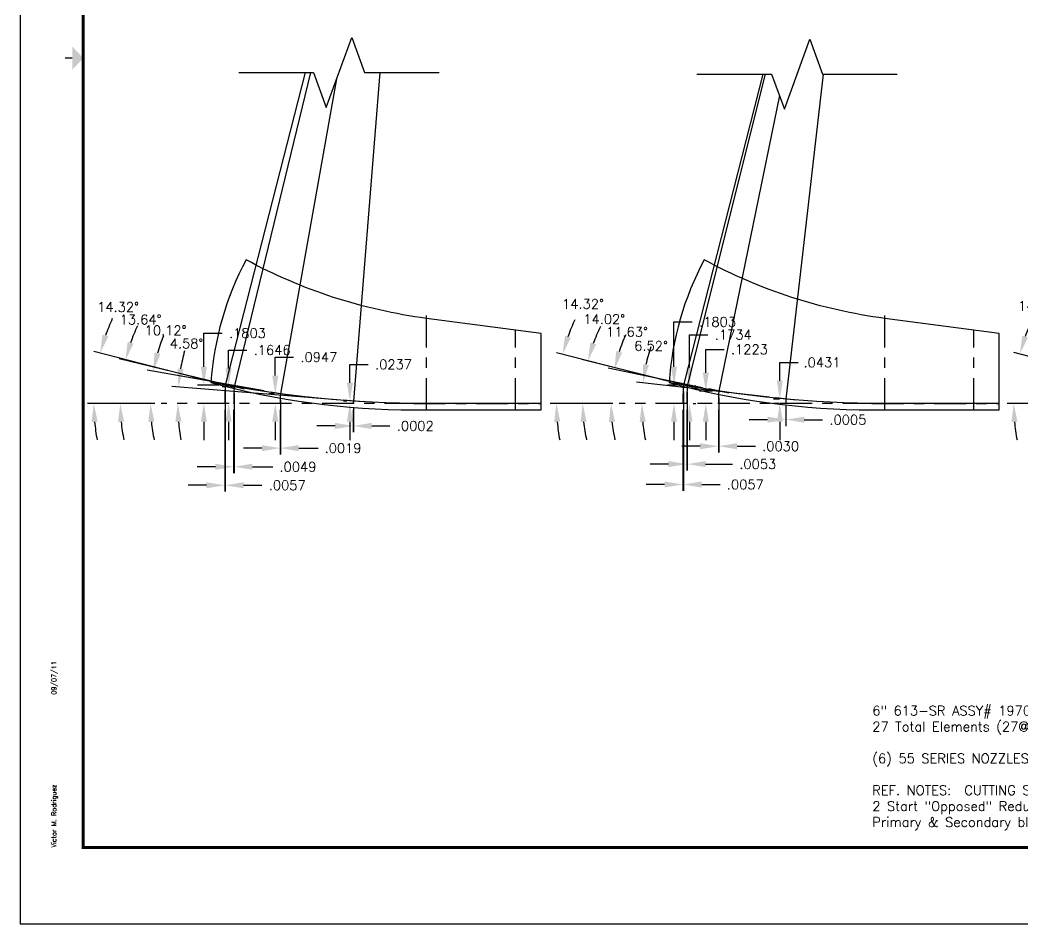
# Model space of a CAD drawing. Extents: x 0 to 22, y 0 to 17.
# Drawn here: x 0 to 9.85, y 0 to 8.87 of the extents above; entities that cross this region are included whole.
import ezdxf
from ezdxf.enums import TextEntityAlignment as Align

# ---------------------------------------------------------------- set-up
doc = ezdxf.new("R2010")
doc.units = 0
doc.header["$LTSCALE"] = 0.25
doc.header["$MEASUREMENT"] = 0
doc.linetypes.add('CENTER', pattern=[2, 1.25, -0.25, 0.25, -0.25])
doc.layers.get('0').update_dxf_attribs({"linetype": 'CONTINUOUS'})
doc.layers.get('Defpoints').update_dxf_attribs({"color": 10, "linetype": 'CONTINUOUS'})
for name, color, linetype in [('Cline', 5, 'CENTER'), ('Dims', 4, 'CONTINUOUS'), ('Text', 3, 'CONTINUOUS'), ('Title Block', 7, 'CONTINUOUS')]:
    doc.layers.add(name, color=color, linetype=linetype)
doc.styles.add('RomanD', font='romand.shx')
doc.styles.add('RomanS', font='romans')
doc.dimstyles.get("Standard").update_dxf_attribs({"dimtxt": 0.094, "dimasz": 0.18, "dimexe": 0.0625, "dimexo": 0.0625, "dimgap": 0.0625, "dimtad": 0, "dimtih": 1, "dimtoh": 1, "dimdec": 4, "dimzin": 4, "dimdsep": 46, "dimtxsty": 'RomanS', "dimcen": 0.09, "dimazin": 1, "dimtfac": 1, "dimtdec": 4, "dimtofl": 0, "dimtmove": 0, "dimatfit": 1, "dimfxl": 1, "dimtolj": 1, "dimtzin": 0, "dimarcsym": 0})

# ---------------------------------------------------------------- blocks, each defined once
blk = doc.blocks.new('COT_Cblock')
at = {"layer": 'Defpoints'}
blk.add_point((0.1875, 0.1875), dxfattribs=at)
at = {"layer": 'Title Block', "color": 8}
blk.add_lwpolyline([(0, 0), (22, 0), (22, 17), (0, 17)], close=True, dxfattribs=at)
at = {"layer": 'Title Block', "const_width": 0.03}
blk.add_lwpolyline([(21.38, 16.25), (0.62, 16.25), (0.62, 0.75), (21.38, 0.75)], close=True, dxfattribs=at)
at = {"layer": 'Title Block', "const_width": 0.015}
blk.add_lwpolyline([(0.44, 8.5), (0.515, 8.5)], dxfattribs=at)
at = {"layer": 'Title Block'}
blk.add_solid([(0.515, 8.3875), (0.515, 8.6125), (0.62, 8.5)], dxfattribs=at)
at = {"layer": 'Text', "width": 0.9, "flags": 8}
for tag, height, style, p in [('DRAWN', 0.11, 'RomanS', (16.9503, 1.9531)), ('TITL1', 0.125, 'RomanD', (19.587, 1.6835)), ('TITL2', 0.094, 'RomanD', (19.587, 1.5143)), ('TITL3', 0.094, 'RomanD', (19.587, 1.3739))]:
    blk.add_attdef(tag, text='', height=height, dxfattribs=dict(at, style=style)).set_placement(p, align=Align.MIDDLE_CENTER)
at = {"layer": 'Text', "style": 'RomanS', "width": 0.9, "flags": 8}
for tag, p in [('DDATE', (16.5753, 1.6405)), ('CHECK', (16.5753, 1.3748)), ('MATRL', (16.5753, 1.1174)), ('PDATE', (16.5753, 0.8516)), ('SCALE', (18.1459, 0.8555)), ('SHEET', (20.2553, 0.8555))]:
    blk.add_attdef(tag, text='', height=0.094, dxfattribs=at).set_placement(p, align=Align.MIDDLE_LEFT)
for tag, p in [('FSCM#', (18.5872, 1.1213)), ('DWG#', (20.0595, 1.1213)), ('REV#', (21.2197, 1.1213))]:
    blk.add_attdef(tag, text='', height=0.094, dxfattribs=at).set_placement(p, align=Align.TOP_CENTER)
at = {"layer": 'Title Block', "color": 1, "style": 'RomanS', "flags": 8}
for tag, p in [('FNAME', (0.37, 3.75)), ('REVDATE', (0.37, 2.25)), ('USER', (0.37, 0.75))]:
    blk.add_attdef(tag, text='', height=0.047, rotation=90, dxfattribs=at).set_placement(p, align=Align.BOTTOM_LEFT)
blk = doc.blocks.new('*D126')
at = {"layer": 'Defpoints', "color": 0, "transparency": 16777216}
for p in [(3.2398, 5.1328), (3.2738, 5.1328), (3.2736, 5.1091)]:
    blk.add_point(p, dxfattribs=at)
at = {"layer": 'Dims', "color": 0, "lineweight": -2, "transparency": 16777216}
for p, q in [((3.2398, 5.3128), (3.2398, 5.4928)), ((3.2398, 5.4928), (3.4198, 5.4928)), ((3.2113, 5.1328), (3.1773, 5.1328)), ((3.2111, 5.1091), (3.1773, 5.1091)), ((3.2398, 4.9291), (3.2398, 4.7491))]:
    blk.add_line(p, q, dxfattribs=at)
at = {"layer": 'Dims', "color": 0, "transparency": 16777216}
for points in [[(3.2098, 5.3128), (3.2698, 5.3128), (3.2398, 5.1328)], [(3.2098, 4.9291), (3.2698, 4.9291), (3.2398, 5.1091)]]:
    blk.add_solid(points, dxfattribs=at)
at = {"layer": 'Dims', "color": 0, "transparency": 16777216, "insert": (3.6681, 5.4928), "char_height": 0.094, "attachment_point": 5, "style": 'RomanS'}
blk.add_mtext('\\A1;.0237', dxfattribs=at)
blk = doc.blocks.new('*D127')
at = {"layer": 'Defpoints', "color": 0, "transparency": 16777216}
for p in [(3.2738, 5.1328), (3.2736, 5.1091), (3.2738, 4.8885)]:
    blk.add_point(p, dxfattribs=at)
at = {"layer": 'Dims', "color": 0, "lineweight": -2, "transparency": 16777216}
for p, q in [((3.2736, 5.0466), (3.2736, 4.826)), ((3.2738, 5.0703), (3.2738, 4.826)), ((3.0936, 4.8885), (2.9136, 4.8885)), ((3.4538, 4.8885), (3.6338, 4.8885))]:
    blk.add_line(p, q, dxfattribs=at)
at = {"layer": 'Dims', "color": 0, "transparency": 16777216}
for points in [[(3.0936, 4.9185), (3.0936, 4.8585), (3.2736, 4.8885)], [(3.4538, 4.9185), (3.4538, 4.8585), (3.2738, 4.8885)]]:
    blk.add_solid(points, dxfattribs=at)
at = {"layer": 'Dims', "color": 0, "transparency": 16777216, "insert": (3.882, 4.8885), "char_height": 0.094, "attachment_point": 5, "style": 'RomanS'}
blk.add_mtext('\\A1;.0002', dxfattribs=at)
blk = doc.blocks.new('*D128')
at = {"layer": 'Defpoints', "color": 0, "transparency": 16777216}
for p in [(2.5573, 5.2038), (2.5554, 5.1091), (2.5554, 4.6709)]:
    blk.add_point(p, dxfattribs=at)
at = {"layer": 'Dims', "color": 0, "lineweight": -2, "transparency": 16777216}
for p, q in [((2.5573, 5.1413), (2.5573, 4.6084)), ((2.5554, 5.0466), (2.5554, 4.6084)), ((2.3754, 4.6709), (2.1954, 4.6709)), ((2.7373, 4.6709), (2.9269, 4.6709))]:
    blk.add_line(p, q, dxfattribs=at)
at = {"layer": 'Dims', "color": 0, "transparency": 16777216}
for points in [[(2.3754, 4.7009), (2.3754, 4.6409), (2.5554, 4.6709)], [(2.7373, 4.7009), (2.7373, 4.6409), (2.5573, 4.6709)]]:
    blk.add_solid(points, dxfattribs=at)
at = {"layer": 'Dims', "color": 0, "transparency": 16777216, "insert": (3.1729, 4.6709), "char_height": 0.094, "attachment_point": 5, "style": 'RomanS'}
blk.add_mtext('\\A1;.0019', dxfattribs=at)
blk = doc.blocks.new('*D129')
at = {"layer": 'Defpoints', "color": 0, "transparency": 16777216}
for p in [(2.5068, 5.2038), (2.5573, 5.2038), (2.5554, 5.1091)]:
    blk.add_point(p, dxfattribs=at)
at = {"layer": 'Dims', "color": 0, "lineweight": -2, "transparency": 16777216}
for p, q in [((2.5068, 5.3838), (2.5068, 5.5638)), ((2.5068, 5.5638), (2.6868, 5.5638)), ((2.4948, 5.2038), (2.4443, 5.2038)), ((2.4929, 5.1091), (2.4443, 5.1091)), ((2.5068, 4.9291), (2.5068, 4.7491))]:
    blk.add_line(p, q, dxfattribs=at)
at = {"layer": 'Dims', "color": 0, "transparency": 16777216}
for points in [[(2.4768, 5.3838), (2.5368, 5.3838), (2.5068, 5.2038)], [(2.4768, 4.9291), (2.5368, 4.9291), (2.5068, 5.1091)]]:
    blk.add_solid(points, dxfattribs=at)
at = {"layer": 'Dims', "color": 0, "transparency": 16777216, "insert": (2.9351, 5.5638), "char_height": 0.094, "attachment_point": 5, "style": 'RomanS'}
blk.add_mtext('\\A1;.0947', dxfattribs=at)
blk = doc.blocks.new('*D130')
at = {"layer": 'Defpoints', "color": 0, "transparency": 16777216}
for p in [(2.1031, 5.2737), (2.0982, 5.1091), (2.0982, 4.488)]:
    blk.add_point(p, dxfattribs=at)
at = {"layer": 'Dims', "color": 0, "lineweight": -2, "transparency": 16777216}
for p, q in [((2.1031, 5.2112), (2.1031, 4.4255)), ((2.0982, 5.0466), (2.0982, 4.4255)), ((1.9182, 4.488), (1.7382, 4.488)), ((2.2831, 4.488), (2.4835, 4.488))]:
    blk.add_line(p, q, dxfattribs=at)
at = {"layer": 'Dims', "color": 0, "transparency": 16777216}
for points in [[(1.9182, 4.518), (1.9182, 4.458), (2.0982, 4.488)], [(2.2831, 4.518), (2.2831, 4.458), (2.1031, 4.488)]]:
    blk.add_solid(points, dxfattribs=at)
at = {"layer": 'Dims', "color": 0, "transparency": 16777216, "insert": (2.7295, 4.488), "char_height": 0.094, "attachment_point": 5, "style": 'RomanS'}
blk.add_mtext('\\A1;.0049', dxfattribs=at)
blk = doc.blocks.new('*D131')
at = {"layer": 'Defpoints', "color": 0, "transparency": 16777216}
for p in [(2.048, 5.2737), (2.1031, 5.2737), (2.0982, 5.1091)]:
    blk.add_point(p, dxfattribs=at)
at = {"layer": 'Dims', "color": 0, "lineweight": -2, "transparency": 16777216}
for p, q in [((2.048, 5.4537), (2.048, 5.6337)), ((2.048, 5.6337), (2.228, 5.6337)), ((2.0406, 5.2737), (1.9855, 5.2737)), ((2.0357, 5.1091), (1.9855, 5.1091)), ((2.048, 4.9291), (2.048, 4.7491))]:
    blk.add_line(p, q, dxfattribs=at)
at = {"layer": 'Dims', "color": 0, "transparency": 16777216}
for points in [[(2.018, 5.4537), (2.078, 5.4537), (2.048, 5.2737)], [(2.018, 4.9291), (2.078, 4.9291), (2.048, 5.1091)]]:
    blk.add_solid(points, dxfattribs=at)
at = {"layer": 'Dims', "color": 0, "transparency": 16777216, "insert": (2.4763, 5.6337), "char_height": 0.094, "attachment_point": 5, "style": 'RomanS'}
blk.add_mtext('\\A1;.1646', dxfattribs=at)
blk = doc.blocks.new('*D132')
at = {"layer": 'Defpoints', "color": 0, "transparency": 16777216}
for p in [(2.0161, 5.2894), (2.0104, 5.1091), (2.0104, 4.3063)]:
    blk.add_point(p, dxfattribs=at)
at = {"layer": 'Dims', "color": 0, "lineweight": -2, "transparency": 16777216}
for p, q in [((2.0161, 5.2269), (2.0161, 4.2438)), ((2.0104, 5.0466), (2.0104, 4.2438)), ((1.8304, 4.3063), (1.6504, 4.3063)), ((2.1961, 4.3063), (2.3761, 4.3063))]:
    blk.add_line(p, q, dxfattribs=at)
at = {"layer": 'Dims', "color": 0, "transparency": 16777216}
for points in [[(1.8304, 4.3363), (1.8304, 4.2763), (2.0104, 4.3063)], [(2.1961, 4.3363), (2.1961, 4.2763), (2.0161, 4.3063)]]:
    blk.add_solid(points, dxfattribs=at)
at = {"layer": 'Dims', "color": 0, "transparency": 16777216, "insert": (2.6243, 4.3063), "char_height": 0.094, "attachment_point": 5, "style": 'RomanS'}
blk.add_mtext('\\A1;.0057', dxfattribs=at)
blk = doc.blocks.new('*D133')
at = {"layer": 'Defpoints', "color": 0, "transparency": 16777216}
for p in [(2.0161, 5.2894), (1.8052, 5.1091), (2.0104, 5.1091)]:
    blk.add_point(p, dxfattribs=at)
at = {"layer": 'Dims', "color": 0, "lineweight": -2, "transparency": 16777216}
for p, q in [((1.8052, 5.4694), (1.8052, 5.7998)), ((1.8052, 5.7998), (1.9852, 5.7998)), ((1.9536, 5.2894), (1.7427, 5.2894)), ((1.9479, 5.1091), (1.7427, 5.1091)), ((1.8052, 4.9291), (1.8052, 4.7491))]:
    blk.add_line(p, q, dxfattribs=at)
at = {"layer": 'Dims', "color": 0, "transparency": 16777216}
for points in [[(1.7752, 5.4694), (1.8352, 5.4694), (1.8052, 5.2894)], [(1.7752, 4.9291), (1.8352, 4.9291), (1.8052, 5.1091)]]:
    blk.add_solid(points, dxfattribs=at)
at = {"layer": 'Dims', "color": 0, "transparency": 16777216, "insert": (2.2335, 5.7998), "char_height": 0.094, "attachment_point": 5, "style": 'RomanS'}
blk.add_mtext('\\A1;.1803', dxfattribs=at)
blk = doc.blocks.new('*D134')
at = {"layer": 'Defpoints', "color": 0, "transparency": 16777216}
for p in [(7.5231, 5.1522), (7.5226, 5.1091), (7.5231, 4.9501)]:
    blk.add_point(p, dxfattribs=at)
at = {"layer": 'Dims', "color": 0, "lineweight": -2, "transparency": 16777216}
for p, q in [((7.5226, 5.0466), (7.5226, 4.8876)), ((7.5231, 5.0897), (7.5231, 4.8876)), ((7.3426, 4.9501), (7.1626, 4.9501)), ((7.7031, 4.9501), (7.8831, 4.9501))]:
    blk.add_line(p, q, dxfattribs=at)
at = {"layer": 'Dims', "color": 0, "transparency": 16777216}
for points in [[(7.3426, 4.9801), (7.3426, 4.9201), (7.5226, 4.9501)], [(7.7031, 4.9801), (7.7031, 4.9201), (7.5231, 4.9501)]]:
    blk.add_solid(points, dxfattribs=at)
at = {"layer": 'Dims', "color": 0, "transparency": 16777216, "insert": (8.1314, 4.9501), "char_height": 0.094, "attachment_point": 5, "style": 'RomanS'}
blk.add_mtext('\\A1;.0005', dxfattribs=at)
blk = doc.blocks.new('*D135')
at = {"layer": 'Defpoints', "color": 0, "transparency": 16777216}
for p in [(7.4625, 5.1522), (7.5231, 5.1522), (7.5226, 5.1091)]:
    blk.add_point(p, dxfattribs=at)
at = {"layer": 'Dims', "color": 0, "lineweight": -2, "transparency": 16777216}
for p, q in [((7.4625, 5.3322), (7.4625, 5.5122)), ((7.4625, 5.5122), (7.6425, 5.5122)), ((7.4606, 5.1522), (7.4, 5.1522)), ((7.4601, 5.1091), (7.4, 5.1091)), ((7.4625, 4.9291), (7.4625, 4.7491))]:
    blk.add_line(p, q, dxfattribs=at)
at = {"layer": 'Dims', "color": 0, "transparency": 16777216}
for points in [[(7.4325, 5.3322), (7.4925, 5.3322), (7.4625, 5.1522)], [(7.4325, 4.9291), (7.4925, 4.9291), (7.4625, 5.1091)]]:
    blk.add_solid(points, dxfattribs=at)
at = {"layer": 'Dims', "color": 0, "transparency": 16777216, "insert": (7.8774, 5.5122), "char_height": 0.094, "attachment_point": 5, "style": 'RomanS'}
blk.add_mtext('\\A1;.0431', dxfattribs=at)
blk = doc.blocks.new('*D136')
at = {"layer": 'Defpoints', "color": 0, "transparency": 16777216}
for p in [(6.8625, 5.2314), (6.8595, 5.1091), (6.8625, 4.6895)]:
    blk.add_point(p, dxfattribs=at)
at = {"layer": 'Dims', "color": 0, "lineweight": -2, "transparency": 16777216}
for p, q in [((6.8625, 5.1689), (6.8625, 4.627)), ((6.8595, 5.0466), (6.8595, 4.627)), ((6.6795, 4.6895), (6.4995, 4.6895)), ((7.0425, 4.6895), (7.2225, 4.6895))]:
    blk.add_line(p, q, dxfattribs=at)
at = {"layer": 'Dims', "color": 0, "transparency": 16777216}
for points in [[(6.6795, 4.7195), (6.6795, 4.6595), (6.8595, 4.6895)], [(7.0425, 4.7195), (7.0425, 4.6595), (6.8625, 4.6895)]]:
    blk.add_solid(points, dxfattribs=at)
at = {"layer": 'Dims', "color": 0, "transparency": 16777216, "insert": (7.4708, 4.6895), "char_height": 0.094, "attachment_point": 5, "style": 'RomanS'}
blk.add_mtext('\\A1;.0030', dxfattribs=at)
blk = doc.blocks.new('*D137')
at = {"layer": 'Defpoints', "color": 0, "transparency": 16777216}
for p in [(6.8625, 5.2314), (6.7359, 5.1091), (6.8595, 5.1091)]:
    blk.add_point(p, dxfattribs=at)
at = {"layer": 'Dims', "color": 0, "lineweight": -2, "transparency": 16777216}
for p, q in [((6.7359, 5.4114), (6.7359, 5.6399)), ((6.7359, 5.6399), (6.9159, 5.6399)), ((6.8, 5.2314), (6.6734, 5.2314)), ((6.797, 5.1091), (6.6734, 5.1091)), ((6.7359, 4.9291), (6.7359, 4.7491))]:
    blk.add_line(p, q, dxfattribs=at)
at = {"layer": 'Dims', "color": 0, "transparency": 16777216}
for points in [[(6.7059, 5.4114), (6.7659, 5.4114), (6.7359, 5.2314)], [(6.7059, 4.9291), (6.7659, 4.9291), (6.7359, 5.1091)]]:
    blk.add_solid(points, dxfattribs=at)
at = {"layer": 'Dims', "color": 0, "transparency": 16777216, "insert": (7.1642, 5.6399), "char_height": 0.094, "attachment_point": 5, "style": 'RomanS'}
blk.add_mtext('\\A1;.1223', dxfattribs=at)
blk = doc.blocks.new('*D138')
at = {"layer": 'Defpoints', "color": 0, "transparency": 16777216}
for p in [(6.5537, 5.2825), (6.5757, 5.2825), (6.5483, 5.1091)]:
    blk.add_point(p, dxfattribs=at)
at = {"layer": 'Dims', "color": 0, "lineweight": -2, "transparency": 16777216}
for p, q in [((6.5757, 5.4625), (6.5757, 5.7836)), ((6.5757, 5.7836), (6.7557, 5.7836)), ((6.6162, 5.2825), (6.6382, 5.2825)), ((6.6108, 5.1091), (6.6382, 5.1091)), ((6.5757, 4.9291), (6.5757, 4.7491))]:
    blk.add_line(p, q, dxfattribs=at)
at = {"layer": 'Dims', "color": 0, "transparency": 16777216}
for points in [[(6.5457, 5.4625), (6.6057, 5.4625), (6.5757, 5.2825)], [(6.5457, 4.9291), (6.6057, 4.9291), (6.5757, 5.1091)]]:
    blk.add_solid(points, dxfattribs=at)
at = {"layer": 'Dims', "color": 0, "transparency": 16777216, "insert": (7.0062, 5.7836), "char_height": 0.094, "attachment_point": 5, "style": 'RomanS'}
blk.add_mtext('\\A1;.1734', dxfattribs=at)
blk = doc.blocks.new('*D139')
at = {"layer": 'Defpoints', "color": 0, "transparency": 16777216}
for p in [(6.4234, 5.2894), (6.5161, 5.2894), (6.5104, 5.1091)]:
    blk.add_point(p, dxfattribs=at)
at = {"layer": 'Dims', "color": 0, "lineweight": -2, "transparency": 16777216}
for p, q in [((6.4234, 5.4694), (6.4234, 5.9095)), ((6.4234, 5.9095), (6.6034, 5.9095)), ((6.4536, 5.2894), (6.3609, 5.2894)), ((6.4479, 5.1091), (6.3609, 5.1091)), ((6.4234, 4.9291), (6.4234, 4.7491))]:
    blk.add_line(p, q, dxfattribs=at)
at = {"layer": 'Dims', "color": 0, "transparency": 16777216}
for points in [[(6.3934, 5.4694), (6.4534, 5.4694), (6.4234, 5.2894)], [(6.3934, 4.9291), (6.4534, 4.9291), (6.4234, 5.1091)]]:
    blk.add_solid(points, dxfattribs=at)
at = {"layer": 'Dims', "color": 0, "transparency": 16777216, "insert": (6.8516, 5.9095), "char_height": 0.094, "attachment_point": 5, "style": 'RomanS'}
blk.add_mtext('\\A1;.1803', dxfattribs=at)
blk = doc.blocks.new('*D140')
at = {"layer": 'Defpoints', "color": 0, "transparency": 16777216}
for p in [(6.5537, 5.2825), (6.5483, 5.1091), (6.5483, 4.5139)]:
    blk.add_point(p, dxfattribs=at)
at = {"layer": 'Dims', "color": 0, "lineweight": -2, "transparency": 16777216}
for p, q in [((6.5537, 5.22), (6.5537, 4.4514)), ((6.5483, 5.0466), (6.5483, 4.4514)), ((6.3683, 4.5139), (6.1883, 4.5139)), ((6.7337, 4.5139), (6.9981, 4.5139))]:
    blk.add_line(p, q, dxfattribs=at)
at = {"layer": 'Dims', "color": 0, "transparency": 16777216}
for points in [[(6.3683, 4.5439), (6.3683, 4.4839), (6.5483, 4.5139)], [(6.7337, 4.5439), (6.7337, 4.4839), (6.5537, 4.5139)]]:
    blk.add_solid(points, dxfattribs=at)
at = {"layer": 'Dims', "color": 0, "transparency": 16777216, "insert": (7.2463, 4.5139), "char_height": 0.094, "attachment_point": 5, "style": 'RomanS'}
blk.add_mtext('\\A1;.0053', dxfattribs=at)
blk = doc.blocks.new('*D141')
at = {"layer": 'Defpoints', "color": 0, "transparency": 16777216}
for p in [(6.5161, 5.2894), (6.5104, 5.1091), (6.5104, 4.3139)]:
    blk.add_point(p, dxfattribs=at)
at = {"layer": 'Dims', "color": 0, "lineweight": -2, "transparency": 16777216}
for p, q in [((6.5161, 5.2269), (6.5161, 4.2514)), ((6.5104, 5.0466), (6.5104, 4.2514)), ((6.3304, 4.3139), (6.1504, 4.3139)), ((6.6961, 4.3139), (6.8761, 4.3139))]:
    blk.add_line(p, q, dxfattribs=at)
at = {"layer": 'Dims', "color": 0, "transparency": 16777216}
for points in [[(6.3304, 4.3439), (6.3304, 4.2839), (6.5104, 4.3139)], [(6.6961, 4.3439), (6.6961, 4.2839), (6.5161, 4.3139)]]:
    blk.add_solid(points, dxfattribs=at)
at = {"layer": 'Dims', "color": 0, "transparency": 16777216, "insert": (7.1243, 4.3139), "char_height": 0.094, "attachment_point": 5, "style": 'RomanS'}
blk.add_mtext('\\A1;.0057', dxfattribs=at)
blk = doc.blocks.new('*D156')
at = {"layer": 'Defpoints', "color": 0, "transparency": 16777216}
for p in [(1.5488, 5.163), (3.1741, 5.1407), (3.3734, 5.1248), (1.3862, 5.1091), (5.1179, 5.1091)]:
    blk.add_point(p, dxfattribs=at)
at = {"layer": 'Dims', "color": 0, "lineweight": -2, "transparency": 16777216}
blk.add_line((3.1118, 5.1457), (1.4922, 5.2756), dxfattribs=at)
for start, end in [(165.20753, 170.31197), (185.10444, 190.20889)]:
    blk.add_arc((3.5692, 5.1091), 2.0211, start, end, dxfattribs=at)
at = {"layer": 'Dims', "color": 0, "transparency": 16777216}
for points in [[(1.6067, 5.4455), (1.5471, 5.4529), (1.5545, 5.2706)], [(1.5261, 4.9279), (1.5861, 4.9306), (1.5481, 5.1091)]]:
    blk.add_solid(points, dxfattribs=at)
at = {"layer": 'Dims', "color": 0, "transparency": 16777216, "insert": (1.6356, 5.6975), "char_height": 0.094, "attachment_point": 5, "style": 'RomanS'}
blk.add_mtext('\\A1;4.58°', dxfattribs=at)
blk = doc.blocks.new('*D159')
at = {"layer": 'Defpoints', "color": 0, "transparency": 16777216}
for p in [(2.4589, 5.2213), (1.2843, 5.2154), (2.6558, 5.1862), (1.3862, 5.1091), (5.1179, 5.1091)]:
    blk.add_point(p, dxfattribs=at)
at = {"layer": 'Dims', "color": 0, "lineweight": -2, "transparency": 16777216}
for p, q in [((2.3974, 5.2323), (1.2477, 5.4375)), ((1.3237, 5.1091), (1.2187, 5.1091))]:
    blk.add_line(p, q, dxfattribs=at)
for start, end in [(158.4568, 164.16766), (185.71086, 191.42171)]:
    blk.add_arc((3.0878, 5.1091), 1.8066, start, end, dxfattribs=at)
at = {"layer": 'Dims', "color": 0, "transparency": 16777216}
for points in [[(1.3789, 5.5952), (1.3205, 5.6087), (1.3093, 5.4266)], [(1.2602, 4.9278), (1.3201, 4.9308), (1.2812, 5.1091)]]:
    blk.add_solid(points, dxfattribs=at)
at = {"layer": 'Dims', "color": 0, "transparency": 16777216, "insert": (1.4296, 5.8264), "char_height": 0.094, "attachment_point": 5, "style": 'RomanS'}
blk.add_mtext('\\A1;10.12°', dxfattribs=at)
blk = doc.blocks.new('*D162')
at = {"layer": 'Defpoints', "color": 0, "transparency": 16777216}
for p in [(0.9895, 5.2516), (2.0059, 5.2973), (2.2002, 5.2501), (1.3862, 5.1091), (5.1179, 5.1091)]:
    blk.add_point(p, dxfattribs=at)
at = {"layer": 'Dims', "color": 0, "lineweight": -2, "transparency": 16777216}
for p, q in [((1.9451, 5.312), (0.9738, 5.5478)), ((1.3237, 5.1091), (0.9214, 5.1091))]:
    blk.add_line(p, q, dxfattribs=at)
for start, end in [(154.87919, 160.61886), (185.73967, 191.47934)]:
    blk.add_arc((2.7815, 5.1091), 1.7976, start, end, dxfattribs=at)
at = {"layer": 'Dims', "color": 0, "transparency": 16777216}
for points in [[(1.1145, 5.6971), (1.057, 5.7141), (1.0346, 5.533)], [(0.9629, 4.9278), (1.0228, 4.9308), (0.9839, 5.1091)]]:
    blk.add_solid(points, dxfattribs=at)
at = {"layer": 'Dims', "color": 0, "transparency": 16777216, "insert": (1.1838, 5.9329), "char_height": 0.094, "attachment_point": 5, "style": 'RomanS'}
blk.add_mtext('\\A1;13.64°', dxfattribs=at)
blk = doc.blocks.new('*D165')
at = {"layer": 'Defpoints', "color": 0, "transparency": 16777216}
for p in [(0.7313, 5.2753), (1.9192, 5.3141), (2.1129, 5.2646), (1.3862, 5.1091), (5.1179, 5.1091)]:
    blk.add_point(p, dxfattribs=at)
at = {"layer": 'Dims', "color": 0, "lineweight": -2, "transparency": 16777216}
for p, q in [((1.8586, 5.3295), (0.7258, 5.6186)), ((1.3237, 5.1091), (0.6618, 5.1091))]:
    blk.add_line(p, q, dxfattribs=at)
for start, end in [(155.35718, 160.52032), (185.16314, 190.32628)]:
    blk.add_arc((2.7225, 5.1091), 1.9981, start, end, dxfattribs=at)
at = {"layer": 'Dims', "color": 0, "transparency": 16777216}
for points in [[(0.8674, 5.7667), (0.81, 5.7841), (0.7864, 5.6032)], [(0.7025, 4.9279), (0.7624, 4.9306), (0.7243, 5.1091)]]:
    blk.add_solid(points, dxfattribs=at)
at = {"layer": 'Dims', "color": 0, "transparency": 16777216, "insert": (0.9628, 6.0557), "char_height": 0.094, "attachment_point": 5, "style": 'RomanS'}
blk.add_mtext('\\A1;14.32°', dxfattribs=at)
blk = doc.blocks.new('*D166')
at = {"layer": 'Defpoints', "color": 0, "transparency": 16777216}
for p in [(6.1081, 5.1771), (7.4238, 5.1635), (7.6225, 5.1408), (5.8862, 5.1091), (9.6179, 5.1091)]:
    blk.add_point(p, dxfattribs=at)
at = {"layer": 'Dims', "color": 0, "lineweight": -2, "transparency": 16777216}
blk.add_line((7.3617, 5.1706), (6.0564, 5.3198), dxfattribs=at)
for start, end in [(161.97515, 167.72787), (185.75272, 191.50543)]:
    blk.add_arc((7.9004, 5.1091), 1.7935, start, end, dxfattribs=at)
at = {"layer": 'Dims', "color": 0, "transparency": 16777216}
for points in [[(6.1774, 5.4854), (6.1182, 5.4952), (6.1185, 5.3127)], [(6.0859, 4.9278), (6.1458, 4.9308), (6.1069, 5.1091)]]:
    blk.add_solid(points, dxfattribs=at)
at = {"layer": 'Dims', "color": 0, "transparency": 16777216, "insert": (6.1983, 5.6745), "char_height": 0.094, "attachment_point": 5, "style": 'RomanS'}
blk.add_mtext('\\A1;6.52°', dxfattribs=at)
blk = doc.blocks.new('*D167')
at = {"layer": 'Defpoints', "color": 0, "transparency": 16777216}
for p in [(6.7646, 5.2515), (5.8083, 5.2208), (6.9605, 5.2112), (5.8862, 5.1091), (9.6179, 5.1091)]:
    blk.add_point(p, dxfattribs=at)
at = {"layer": 'Dims', "color": 0, "lineweight": -2, "transparency": 16777216}
for p, q in [((6.7034, 5.2641), (5.7772, 5.4547)), ((5.8237, 5.1091), (5.742, 5.1091))]:
    blk.add_line(p, q, dxfattribs=at)
for start, end in [(155.87975, 162.12486), (186.24511, 192.49021)]:
    blk.add_arc((7.4567, 5.1091), 1.6522, start, end, dxfattribs=at)
at = {"layer": 'Dims', "color": 0, "transparency": 16777216}
for points in [[(5.9133, 5.6086), (5.8552, 5.6239), (5.8384, 5.4421)], [(5.7844, 4.9277), (5.8443, 4.931), (5.8045, 5.1091)]]:
    blk.add_solid(points, dxfattribs=at)
at = {"layer": 'Dims', "color": 0, "transparency": 16777216, "insert": (5.9617, 5.8125), "char_height": 0.094, "attachment_point": 5, "style": 'RomanS'}
blk.add_mtext('\\A1;11.63°', dxfattribs=at)
blk = doc.blocks.new('*D215')
at = {"layer": 'Defpoints', "color": 0, "transparency": 16777216}
for p in [(5.5319, 5.2494), (6.4566, 5.3067), (6.6507, 5.2583), (5.8862, 5.1091), (9.6179, 5.1091)]:
    blk.add_point(p, dxfattribs=at)
at = {"layer": 'Dims', "color": 0, "lineweight": -2, "transparency": 16777216}
for p, q in [((6.396, 5.3219), (5.5168, 5.5415)), ((5.8237, 5.1091), (5.4637, 5.1091))]:
    blk.add_line(p, q, dxfattribs=at)
for start, end in [(153.99032, 159.98277), (185.99246, 191.98491)]:
    blk.add_arc((7.248, 5.1091), 1.7218, start, end, dxfattribs=at)
at = {"layer": 'Dims', "color": 0, "transparency": 16777216}
for points in [[(5.6589, 5.6897), (5.6015, 5.7072), (5.5775, 5.5263)], [(5.5056, 4.9277), (5.5655, 4.9309), (5.5262, 5.1091)]]:
    blk.add_solid(points, dxfattribs=at)
at = {"layer": 'Dims', "color": 0, "transparency": 16777216, "insert": (5.7381, 5.9367), "char_height": 0.094, "attachment_point": 5, "style": 'RomanS'}
blk.add_mtext('\\A1;14.02°', dxfattribs=at)
blk = doc.blocks.new('*D218')
at = {"layer": 'Defpoints', "color": 0, "transparency": 16777216}
for p in [(5.2747, 5.2717), (6.4192, 5.3141), (6.6129, 5.2646), (5.8862, 5.1091), (9.6179, 5.1091)]:
    blk.add_point(p, dxfattribs=at)
at = {"layer": 'Dims', "color": 0, "lineweight": -2, "transparency": 16777216}
for p, q in [((6.3586, 5.3295), (5.2681, 5.6078)), ((5.8237, 5.1091), (5.2055, 5.1091))]:
    blk.add_line(p, q, dxfattribs=at)
for start, end in [(155.12641, 160.40494), (185.27853, 190.55705)]:
    blk.add_arc((7.2225, 5.1091), 1.9545, start, end, dxfattribs=at)
at = {"layer": 'Dims', "color": 0, "transparency": 16777216}
for points in [[(5.4099, 5.7558), (5.3525, 5.7733), (5.3287, 5.5924)], [(5.2463, 4.9279), (5.3062, 4.9306), (5.268, 5.1091)]]:
    blk.add_solid(points, dxfattribs=at)
at = {"layer": 'Dims', "color": 0, "transparency": 16777216, "insert": (5.5296, 6.086), "char_height": 0.094, "attachment_point": 5, "style": 'RomanS'}
blk.add_mtext('\\A1;14.32°', dxfattribs=at)
blk = doc.blocks.new('*D220')
at = {"layer": 'Defpoints', "color": 0, "transparency": 16777216}
for p in [(9.7668, 5.272), (10.9301, 5.3119), (11.124, 5.2627), (10.3862, 5.1091), (14.1179, 5.1091)]:
    blk.add_point(p, dxfattribs=at)
at = {"layer": 'Dims', "color": 0, "lineweight": -2, "transparency": 16777216}
for p, q in [((10.8696, 5.3273), (9.7599, 5.6087)), ((10.3237, 5.1091), (9.6976, 5.1091))]:
    blk.add_line(p, q, dxfattribs=at)
for start, end in [(155.29446, 160.53172), (185.23726, 190.47453)]:
    blk.add_arc((11.73, 5.1091), 1.9699, start, end, dxfattribs=at)
at = {"layer": 'Dims', "color": 0, "transparency": 16777216}
for points in [[(9.9014, 5.7569), (9.844, 5.7743), (9.8205, 5.5933)], [(9.7383, 4.9279), (9.7983, 4.9306), (9.7601, 5.1091)]]:
    blk.add_solid(points, dxfattribs=at)
at = {"layer": 'Dims', "color": 0, "transparency": 16777216, "insert": (10.0085, 6.0667), "char_height": 0.094, "attachment_point": 5, "style": 'RomanS'}
blk.add_mtext('\\A1;14.23°', dxfattribs=at)

msp = doc.modelspace()

# ---------------------------------------------------------------- linework, layer by layer
for p, q in [((2.65578, 5.18619), (2.45889, 5.22134)), ((6.61295, 5.26462), (6.41916, 5.31408)), ((6.65067, 5.25827), (6.45664, 5.30674))]:
    msp.add_line(p, q)
at = {"linetype": 'Continuous', "flags": 128}
for points in [[(2.14912, 8.3596), (2.88259, 8.3596), (3.00759, 8.01616), (3.25759, 8.70303), (3.38259, 8.3596), (4.11605, 8.3596)], [(6.64912, 8.34264), (7.38259, 8.34264), (7.50759, 7.9992), (7.75759, 8.68607), (7.88259, 8.34264), (8.61605, 8.34264)]]:
    msp.add_lwpolyline(points, dxfattribs=at)
at = {"flags": 128}
for points in [[(1.87502, 5.31625, 0.0673462), (3.86813, 5.04657), (4.86813, 5.04657), (5.11813, 5.04657), (5.11813, 5.10907), (5.11813, 5.79657), (3.99286, 5.94472, -0.0915808), (2.2201, 6.51953, 0.1054757)], [(6.37502, 5.31625, 0.0673462), (8.36813, 5.04657), (9.36813, 5.04657), (9.61813, 5.04657), (9.61813, 5.10907), (9.61813, 5.79657), (8.49286, 5.94472, -0.0915808), (6.7201, 6.51953, 0.1054757)]]:
    msp.add_lwpolyline(points, format="xyb", close=True, dxfattribs=at)
for centre, radius, start in [((4.86786, 5.10907), 2.8575, 176.382771), ((4.86786, 5.10907), 2.7697, 176.592104), ((9.36786, 5.10907), 2.8575, 176.382771), ((9.36786, 5.10907), 2.81955, 176.473443), ((4.86786, 5.10907), 2.31247, 177.653054)]:
    msp.add_arc(centre, radius, start, 180)
at = {"layer": 'Cline', "color": 1}
for p, q in [((3.99286, 5.04657), (3.99286, 5.97906)), ((8.49286, 5.04657), (8.49286, 5.97906))]:
    msp.add_line(p, q, dxfattribs=at)
at = {"layer": 'Cline'}
for p, q in [((4.86786, 5.04657), (4.86786, 5.82477)), ((9.36786, 5.04657), (9.36786, 5.82477)), ((5.11786, 5.10907), (1.38621, 5.10907)), ((3.86786, 5.10907), (5.11786, 5.10907)), ((9.61786, 5.10907), (5.88621, 5.10907)), ((8.36786, 5.10907), (9.61786, 5.10907))]:
    msp.add_line(p, q, dxfattribs=at)
at = {"layer": 'Cline', "color": 1, "linetype": 'ByBlock'}
for p, q in [((5.11786, 5.10907), (3.99286, 5.10907)), ((9.61786, 5.10907), (8.49286, 5.10907))]:
    msp.add_line(p, q, dxfattribs=at)
for points in [[(3.99286, 5.10907, -0.0487965), (1.87502, 5.31625, -13.0417532)], [(8.49286, 5.10907, -0.0487965), (6.37502, 5.31625, -13.0417532)]]:
    msp.add_lwpolyline(points, format="xyb", dxfattribs=at)
at = {"layer": 'Dims', "color": 241}
for p, q in [((2.79959, 8.3596), (2.01605, 5.28935)), ((7.29526, 8.34264), (6.51605, 5.28935)), ((1.91916, 5.31408), (2.11295, 5.26462))]:
    msp.add_line(p, q, dxfattribs=at)
at = {"layer": 'Dims', "color": 202}
for p, q in [((2.85198, 8.3596), (2.10306, 5.27371)), ((7.31804, 8.34264), (6.55365, 5.2825)), ((2.20024, 5.25013), (2.00588, 5.2973))]:
    msp.add_line(p, q, dxfattribs=at)
at = {"layer": 'Dims', "color": 2}
for p, q in [((3.10924, 8.29546), (2.55733, 5.20377)), ((7.45943, 8.13151), (6.86253, 5.23137)), ((6.96048, 5.21121), (6.76459, 5.25153))]:
    msp.add_line(p, q, dxfattribs=at)
at = {"layer": 'Dims', "color": 1}
for p, q in [((3.53246, 8.3596), (3.27376, 5.13276)), ((7.8877, 8.34264), (7.5231, 5.15218)), ((3.37344, 5.12476), (3.17408, 5.14075)), ((7.62246, 5.14083), (7.42375, 5.16354))]:
    msp.add_line(p, q, dxfattribs=at)
at = {"layer": 'Text'}
for centre, radius, start in [((9.36786, 5.10907), 2.50831, 177.205364), ((4.86786, 5.10907), 1.59427, 179.148767), ((9.36786, 5.10907), 1.84526, 178.661209)]:
    msp.add_arc(centre, radius, start, 180, dxfattribs=at)

# ---------------------------------------------------------------- block references
at = {"color": 1}
ref = msp.add_blockref('COT_Cblock', (0, 0), dxfattribs=at)
ref.add_attrib('USER', 'Victor M. Rodriguez', dxfattribs={"layer": 'Title Block', "color": 1, "height": 0.047, "rotation": 90, "style": 'RomanS', "flags": 8}).set_placement((0.37, 0.75), align=Align.BOTTOM_LEFT)
ref.add_attrib('REVDATE', '09/07/11', dxfattribs={"layer": 'Title Block', "color": 1, "height": 0.047, "rotation": 90, "style": 'RomanS', "flags": 8}).set_placement((0.37, 2.25), align=Align.BOTTOM_LEFT)

# ---------------------------------------------------------------- texts
at = {"layer": 'Text', "insert": (8.3712, 2.14054), "char_height": 0.09375, "width": 7.0914345, "attachment_point": 1, "style": 'RomanS'}
msp.add_mtext('6" 613-SR ASSY# 1970 VMR 09/07/11  \\P{\\C3;27 Total Elements (27@1313)\\P\\P(6) 55 SERIES NOZZLES\\P\\PREF. NOTES:  CUTTING STRUCTURE\\P2 Start "Opposed" Redundant with constant exposure\\PPrimary & Secondary blade cutters are equally exposed.}', dxfattribs=at)

# ---------------------------------------------------------------- dimensions: what is measured, and where the dimension line sits
at = {"layer": 'Dims', "color": 241}
for base, line1, line2, picture, middle in [((0.73125, 5.27531), ((5.11786, 5.10907), (1.38621, 5.10907)), ((1.91916, 5.31408), (2.11295, 5.26462)), '*D165', (0.9628, 6.05573)), ((5.27475, 5.27167), ((9.61786, 5.10907), (5.88621, 5.10907)), ((6.61295, 5.26462), (6.41916, 5.31408)), '*D218', (5.52962, 6.08597)), ((9.76681, 5.27198), ((14.11786, 5.10907), (10.38621, 5.10907)), ((11.12401, 5.26275), (10.93014, 5.31191)), '*D220', (10.00847, 6.06665))]:
    dim = msp.add_angular_dim_2l(base=base, line1=line1, line2=line2, dimstyle='Standard', dxfattribs=at)
    dim.commit()
    dim.dimension.update_dxf_attribs({"geometry": picture, "text_midpoint": middle, "dimtype": 162})
at = {"layer": 'Dims', "color": 202}
for base, line1, line2, picture, middle in [((0.98953, 5.25158), ((5.11786, 5.10907), (1.38621, 5.10907)), ((2.20024, 5.25013), (2.00588, 5.2973)), '*D162', (1.18379, 5.93293)), ((5.531886, 5.249404), ((9.61786, 5.109071), (5.886209, 5.109071)), ((6.650673, 5.258271), (6.456635, 5.306739)), '*D215', (5.738136, 5.936745))]:
    dim = msp.add_angular_dim_2l(base=base, line1=line1, line2=line2, dimstyle='Standard', dxfattribs=at)
    dim.commit()
    dim.dimension.update_dxf_attribs({"geometry": picture, "text_midpoint": middle, "dimtype": 162})
at = {"layer": 'Dims'}
for base, p1, p2, picture, middle in [((6.42338, 5.28935), (6.51036, 5.10907), (6.51605, 5.28935), '*D139', (6.85165, 5.9095)), ((1.80523, 5.10907), (2.01605, 5.28935), (2.01036, 5.10907), '*D133', (2.23349, 5.79976)), ((6.57566, 5.2825), (6.54832, 5.10907), (6.55365, 5.2825), '*D138', (7.00616, 5.78359)), ((6.73594, 5.10907), (6.86253, 5.23137), (6.85955, 5.10907), '*D137', (7.1642, 5.6399))]:
    dim = msp.add_linear_dim(base=base, p1=p1, p2=p2, angle=90, dimstyle='Standard', dxfattribs=at)
    dim.commit()
    dim.dimension.update_dxf_attribs({"geometry": picture, "text_midpoint": middle, "dimtype": 160})
at = {"layer": 'Dims', "color": 2}
for base, line1, line2, picture, middle in [((1.28429, 5.21539), ((5.11786, 5.10907), (1.38621, 5.10907)), ((2.65578, 5.18619), (2.45889, 5.22134)), '*D159', (1.42964, 5.82635)), ((5.80828, 5.22078), ((9.61786, 5.10907), (5.88621, 5.10907)), ((6.96048, 5.21121), (6.76459, 5.25153)), '*D167', (5.96173, 5.81252))]:
    dim = msp.add_angular_dim_2l(base=base, line1=line1, line2=line2, dimstyle='Standard', dxfattribs=at)
    dim.commit()
    dim.dimension.update_dxf_attribs({"geometry": picture, "text_midpoint": middle, "dimtype": 162})
at = {"layer": 'Dims', "color": 1}
for base, line1, line2, picture, middle in [((1.548804, 5.16296), ((5.11786, 5.109071), (1.386209, 5.109071)), ((3.373442, 5.124765), (3.174082, 5.140748)), '*D156', (1.635626, 5.697453)), ((6.10814, 5.17708), ((9.61786, 5.10907), (5.88621, 5.10907)), ((7.62246, 5.14083), (7.42375, 5.16354)), '*D166', (6.19833, 5.67454))]:
    dim = msp.add_angular_dim_2l(base=base, line1=line1, line2=line2, dimstyle='Standard', dxfattribs=at)
    dim.commit()
    dim.dimension.update_dxf_attribs({"geometry": picture, "text_midpoint": middle, "dimtype": 162})
at = {"layer": 'Dims'}
for base, p1, p2, picture, middle in [((2.04804, 5.27371), (2.09817, 5.10907), (2.10306, 5.27371), '*D131', (2.4763, 5.63371)), ((2.50684, 5.20377), (2.55539, 5.10907), (2.55733, 5.20377), '*D129', (2.9351, 5.56377)), ((3.2398, 5.13276), (3.27359, 5.10907), (3.27376, 5.13276), '*D126', (3.66806, 5.49276)), ((7.46254, 5.15218), (7.5226, 5.10907), (7.5231, 5.15218), '*D135', (7.87737, 5.51218))]:
    dim = msp.add_linear_dim(base=base, p1=p1, p2=p2, angle=90, dimstyle='Standard', dxfattribs=at)
    dim.commit()
    dim.dimension.update_dxf_attribs({"geometry": picture, "text_midpoint": middle})
for base, p1, p2, picture, middle in [((2.01036, 4.30635), (2.01605, 5.28935), (2.01036, 5.10907), '*D132', (2.62432, 4.30635)), ((2.09817, 4.48796), (2.10306, 5.27371), (2.09817, 5.10907), '*D130', (2.72951, 4.48796)), ((6.51036, 4.31393), (6.51605, 5.28935), (6.51036, 5.10907), '*D141', (7.12432, 4.31393)), ((6.54832, 4.51391), (6.55365, 5.2825), (6.54832, 5.10907), '*D140', (7.24634, 4.51391)), ((6.86253, 4.68945), (6.85955, 5.10907), (6.86253, 5.23137), '*D136', (7.47079, 4.68945)), ((2.55539, 4.67088), (2.55733, 5.20377), (2.55539, 5.10907), '*D128', (3.17293, 4.67088)), ((3.27376, 4.88846), (3.27359, 5.10907), (3.27376, 5.13276), '*D127', (3.88202, 4.88846)), ((7.5231, 4.95005), (7.5226, 5.10907), (7.5231, 5.15218), '*D134', (8.13137, 4.95005))]:
    dim = msp.add_linear_dim(base=base, p1=p1, p2=p2, dimstyle='Standard', dxfattribs=at)
    dim.commit()
    dim.dimension.update_dxf_attribs({"geometry": picture, "text_midpoint": middle, "dimtype": 160})

doc.saveas('drawing.dxf')
